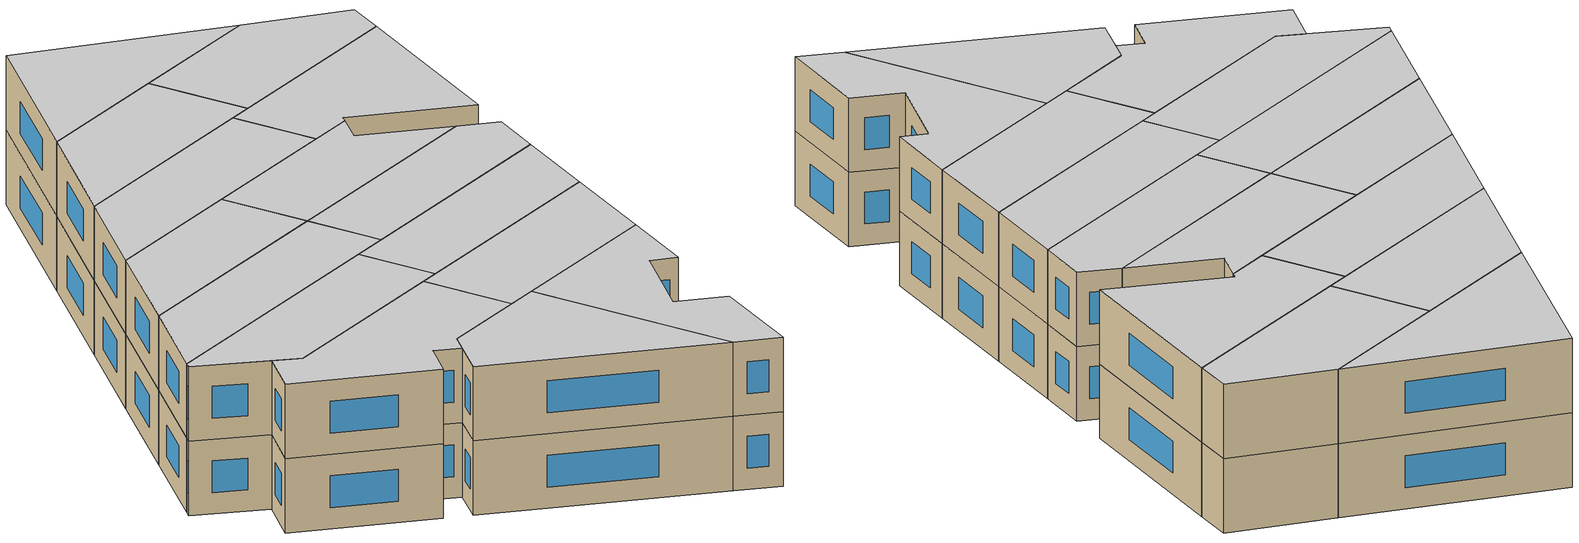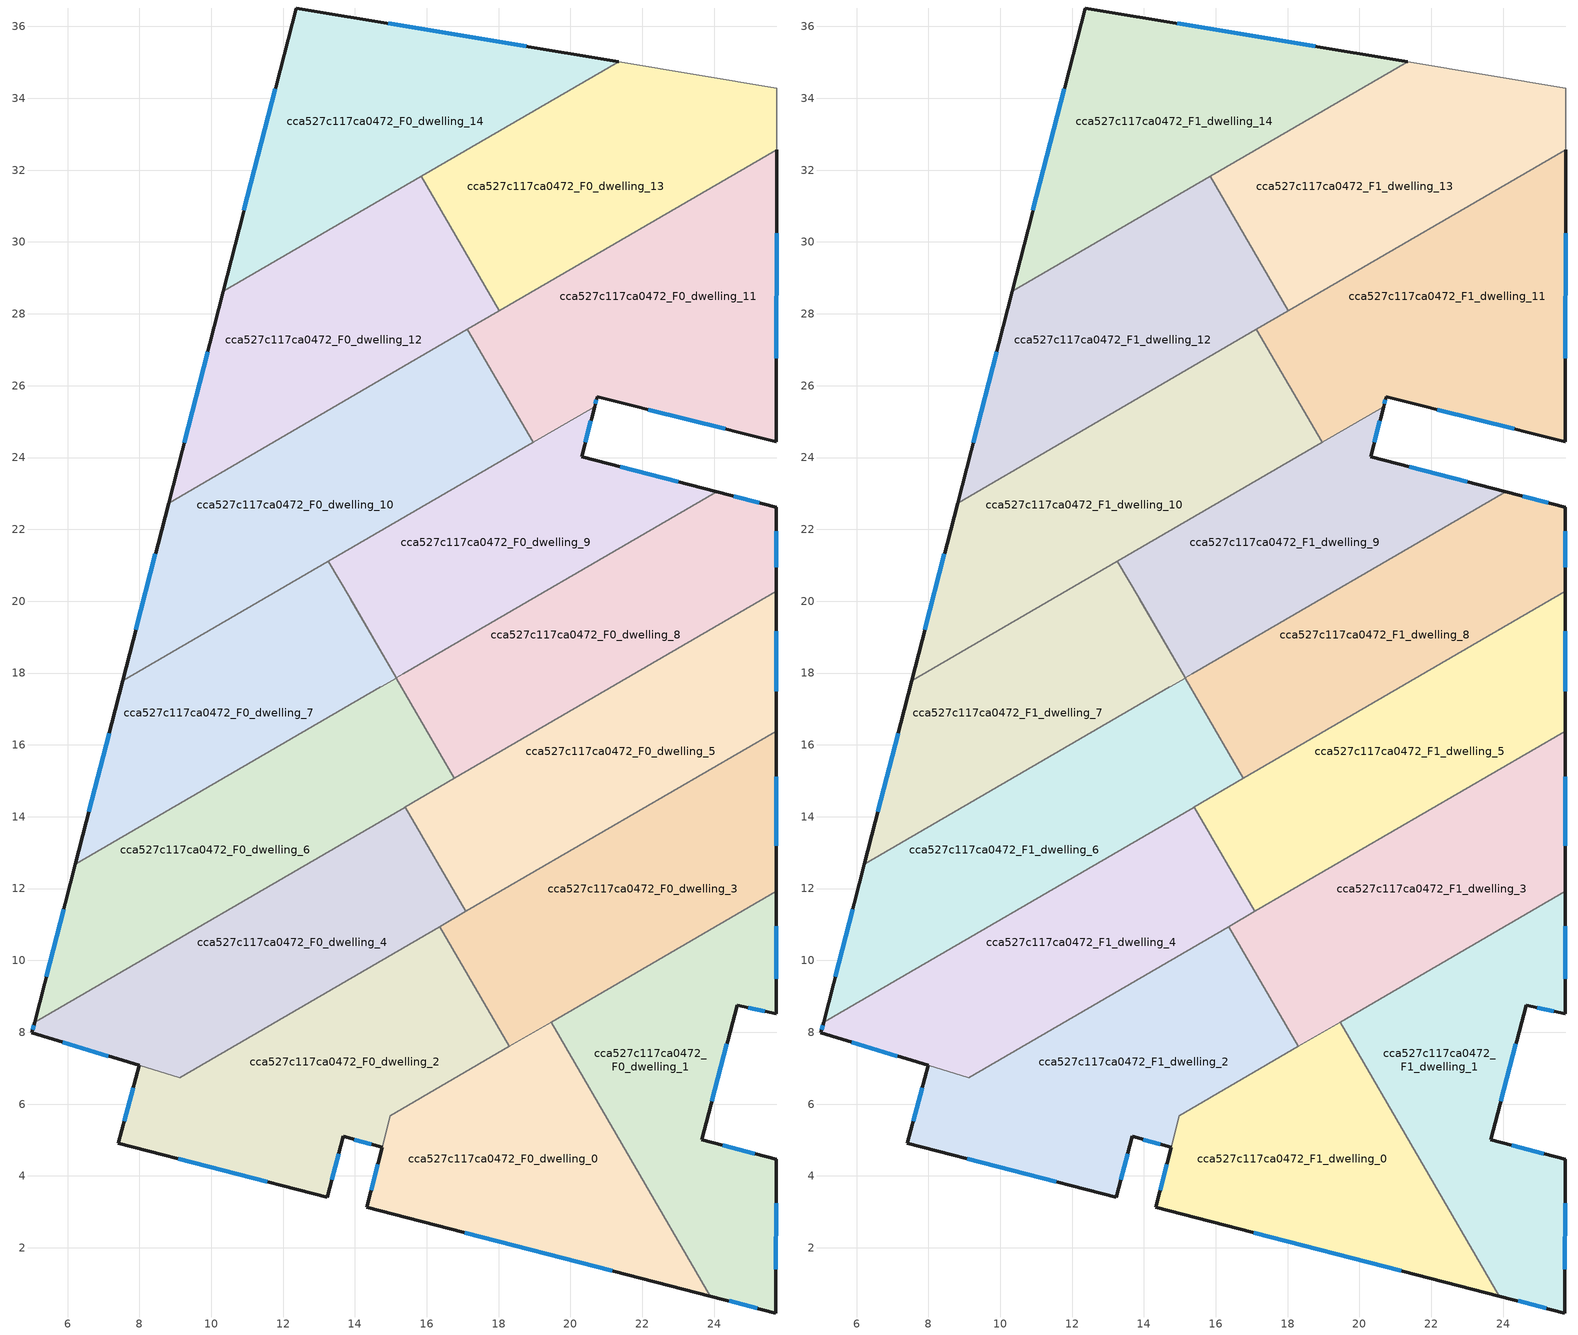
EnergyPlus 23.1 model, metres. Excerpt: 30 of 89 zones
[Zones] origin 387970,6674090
cca527c117ca0472_F0_dwelling_0
 floor ground (EU_floor_Construction): 19.47,8.28 23.89,0.66 14.33,3.12 14.98,5.68 z0
 wall outside (EU_wall_Construction): 14.75,4.8 14.33,3.12 23.89,0.66 z0:3
 wall to cca527c117ca0472_F0_dwelling_1 (EU_wall_Construction): 23.89,0.66 19.47,8.28 z0:3
 wall to cca527c117ca0472_F0_dwelling_2 (EU_wall_Construction): 18.3,7.61 14.98,5.68 14.76,4.8 z0:3
 wall to cca527c117ca0472_F0_dwelling_3 (EU_wall_Construction): 19.47,8.28 18.3,7.61 z0:3
 window (EU_Window_Construction): 17.06,2.42 21.16,1.36 / 14.63,4.32 14.45,3.6 z0.86:2.14
cca527c117ca0472_F0_dwelling_1
 floor ground (EU_floor_Construction): 25.73,11.92 25.72,8.52 24.64,8.75 23.65,5 25.72,4.46 25.72,0.18 23.89,0.66 19.47,8.28 z0
 wall outside (EU_wall_Construction): 23.89,0.66 25.72,0.18 25.72,4.46 23.65,5 24.64,8.75 25.72,8.52 25.73,11.92 z0:3
 wall to cca527c117ca0472_F0_dwelling_3 (EU_wall_Construction): 25.73,11.92 19.47,8.28 z0:3
 window (EU_Window_Construction): 25.13,4.62 24.24,4.85 / 25.72,1.41 25.72,3.24 / 24.42,0.52 25.2,0.32 / 25.73,9.49 25.73,10.95 / 24.95,8.68 25.42,8.59 / 23.93,6.07 24.36,7.68 z0.86:2.14
cca527c117ca0472_F0_dwelling_10
 floor ground (EU_floor_Construction): 17.13,27.57 18.96,24.42 7.54,17.79 8.81,22.73 z0
 wall outside (EU_wall_Construction): 8.81,22.73 7.54,17.79 z0:3
 wall to cca527c117ca0472_F0_dwelling_11 (EU_wall_Construction): 18.96,24.42 17.13,27.57 z0:3
 wall to cca527c117ca0472_F0_dwelling_7 (EU_wall_Construction): 7.54,17.79 13.26,21.11 z0:3
 wall to cca527c117ca0472_F0_dwelling_12 (EU_wall_Construction): 17.13,27.57 8.81,22.73 z0:3
 wall to cca527c117ca0472_F0_dwelling_9 (EU_wall_Construction): 13.26,21.11 18.96,24.42 z0:3
 window (EU_Window_Construction): 8.45,21.32 7.9,19.2 z0.86:2.14
cca527c117ca0472_F0_dwelling_11
 floor ground (EU_floor_Construction): 25.74,32.56 25.73,24.43 20.74,25.7 20.67,25.42 18.96,24.42 17.13,27.57 z0
 wall outside (EU_wall_Construction): 20.67,25.42 20.74,25.7 25.73,24.43 25.74,32.56 z0:3
 wall to cca527c117ca0472_F0_dwelling_9 (EU_wall_Construction): 18.96,24.42 20.67,25.42 z0:3
 wall to cca527c117ca0472_F0_dwelling_13 (EU_wall_Construction): 25.74,32.56 18.02,28.08 z0:3
 wall to cca527c117ca0472_F0_dwelling_12 (EU_wall_Construction): 18.02,28.08 17.13,27.57 z0:3
 window (EU_Window_Construction): 22.17,25.33 24.31,24.79 / 20.69,25.5 20.72,25.62 / 25.73,26.76 25.74,30.24 z0.86:2.14
cca527c117ca0472_F0_dwelling_12
 floor ground (EU_floor_Construction): 15.84,31.83 18.02,28.08 8.81,22.73 10.33,28.63 z0
 wall outside (EU_wall_Construction): 10.33,28.63 8.81,22.73 z0:3
 wall to cca527c117ca0472_F0_dwelling_13 (EU_wall_Construction): 18.02,28.08 15.84,31.83 z0:3
 wall to cca527c117ca0472_F0_dwelling_14 (EU_wall_Construction): 15.84,31.83 10.33,28.63 z0:3
 window (EU_Window_Construction): 9.9,26.94 9.25,24.42 z0.86:2.14
cca527c117ca0472_F0_dwelling_13
 floor ground (EU_floor_Construction): 25.74,34.29 25.74,32.56 18.02,28.08 15.84,31.83 21.34,35.02 z0
 wall adiabatic (EU_wall_Construction): 25.74,32.56 25.74,34.29 21.34,35.02 z0:3
 wall to cca527c117ca0472_F0_dwelling_14 (EU_wall_Construction): 21.34,35.02 15.84,31.83 z0:3
cca527c117ca0472_F0_dwelling_14
 floor ground (EU_floor_Construction): 21.34,35.02 10.33,28.63 12.36,36.51 z0
 wall outside (EU_wall_Construction): 21.34,35.02 12.36,36.51 10.33,28.63 z0:3
 window (EU_Window_Construction): 11.78,34.26 10.91,30.88 / 18.77,35.45 14.93,36.09 z0.86:2.14
cca527c117ca0472_F0_dwelling_2
 floor ground (EU_floor_Construction): 16.36,10.94 18.3,7.61 14.98,5.68 14.76,4.8 13.68,5.1 13.23,3.41 7.42,4.91 7.99,7.08 9.12,6.74 z0
 wall outside (EU_wall_Construction): 7.99,7.08 7.42,4.91 13.23,3.41 13.68,5.1 14.76,4.8 z0:3
 wall to cca527c117ca0472_F0_dwelling_3 (EU_wall_Construction): 18.3,7.61 16.36,10.94 z0:3
 wall to cca527c117ca0472_F0_dwelling_4 (EU_wall_Construction): 16.36,10.94 9.12,6.74 7.99,7.08 z0:3
 window (EU_Window_Construction): 13.99,5.01 14.45,4.89 / 13.36,3.89 13.55,4.62 / 9.08,4.48 11.57,3.83 / 7.83,6.46 7.58,5.53 z0.86:2.14
cca527c117ca0472_F0_dwelling_3
 floor ground (EU_floor_Construction): 25.73,16.38 25.73,11.92 18.3,7.61 16.36,10.94 z0
 wall outside (EU_wall_Construction): 25.73,11.92 25.73,16.38 z0:3
 wall to cca527c117ca0472_F0_dwelling_5 (EU_wall_Construction): 25.73,16.38 17.08,11.36 z0:3
 wall to cca527c117ca0472_F0_dwelling_4 (EU_wall_Construction): 17.08,11.36 16.36,10.94 z0:3
 window (EU_Window_Construction): 25.73,13.19 25.73,15.11 z0.86:2.14
cca527c117ca0472_F0_dwelling_4
 floor ground (EU_floor_Construction): 15.39,14.27 17.08,11.36 9.12,6.74 5.01,7.98 5.09,8.29 z0
 wall outside (EU_wall_Construction): 5.09,8.29 5.01,7.98 7.99,7.08 z0:3
 wall to cca527c117ca0472_F0_dwelling_5 (EU_wall_Construction): 17.08,11.36 15.39,14.27 z0:3
 wall to cca527c117ca0472_F0_dwelling_6 (EU_wall_Construction): 15.39,14.27 5.09,8.29 z0:3
 window (EU_Window_Construction): 5.06,8.2 5.03,8.07 / 5.86,7.73 7.14,7.34 z0.86:2.14
cca527c117ca0472_F0_dwelling_5
 floor ground (EU_floor_Construction): 25.73,20.27 25.73,16.38 17.08,11.36 15.39,14.27 z0
 wall outside (EU_wall_Construction): 25.73,16.38 25.73,20.27 z0:3
 wall to cca527c117ca0472_F0_dwelling_8 (EU_wall_Construction): 25.73,20.27 16.77,15.07 z0:3
 wall to cca527c117ca0472_F0_dwelling_6 (EU_wall_Construction): 16.77,15.07 15.39,14.27 z0:3
 window (EU_Window_Construction): 25.73,17.5 25.73,19.16 z0.86:2.14
cca527c117ca0472_F0_dwelling_6
 floor ground (EU_floor_Construction): 15.15,17.86 16.77,15.07 5.09,8.29 6.22,12.67 z0
 wall outside (EU_wall_Construction): 6.22,12.67 5.09,8.29 z0:3
 wall to cca527c117ca0472_F0_dwelling_7 (EU_wall_Construction): 14.72,17.61 6.22,12.67 / 15.15,17.86 14.73,17.62 z0:3
 wall to cca527c117ca0472_F0_dwelling_8 (EU_wall_Construction): 16.77,15.07 15.15,17.86 z0:3
 window (EU_Window_Construction): 5.89,11.42 5.41,9.54 z0.86:2.14
cca527c117ca0472_F0_dwelling_7
 floor ground (EU_floor_Construction): 13.26,21.11 15.15,17.87 6.22,12.67 7.54,17.79 z0
 wall outside (EU_wall_Construction): 7.54,17.79 6.22,12.67 z0:3
 wall to cca527c117ca0472_F0_dwelling_9 (EU_wall_Construction): 15.15,17.87 13.86,20.08 13.26,21.11 z0:3
 window (EU_Window_Construction): 7.16,16.33 6.59,14.14 z0.86:2.14
cca527c117ca0472_F0_dwelling_8
 floor ground (EU_floor_Construction): 25.73,22.61 25.73,20.27 16.77,15.07 13.87,20.07 15.15,17.87 15.35,17.98 24.08,23.04 z0
 wall outside (EU_wall_Construction): 25.73,20.27 25.73,22.61 24.08,23.04 z0:3
 wall to cca527c117ca0472_F0_dwelling_9 (EU_wall_Construction): 24.08,23.04 15.35,17.98 15.15,17.87 z0:3
 wall adiabatic (EU_wall_Construction): 13.87,20.07 15.15,17.87 13.87,20.08 z0:3
 window (EU_Window_Construction): 25.26,22.74 24.55,22.92 / 25.73,20.94 25.73,21.95 z0.86:2.14
cca527c117ca0472_F0_dwelling_9
 floor ground (EU_floor_Construction): 24.08,23.04 15.15,17.87 13.86,20.08 13.26,21.11 20.67,25.42 20.31,24.02 z0
 wall outside (EU_wall_Construction): 24.08,23.04 20.31,24.02 20.67,25.42 z0:3
 window (EU_Window_Construction): 20.42,24.42 20.57,25.02 / 23,23.32 21.39,23.74 z0.86:2.14
cca527c117ca0472_F1_dwelling_0
 floor to cca527c117ca0472_F0_dwelling_0 (EU_floor_Construction): 19.47,8.28 23.89,0.66 14.33,3.12 14.98,5.68 z3
 wall outside (EU_wall_Construction): 14.75,4.8 14.33,3.12 23.89,0.66 z3:6
 wall to cca527c117ca0472_F1_dwelling_1 (EU_wall_Construction): 23.89,0.66 19.47,8.28 z3:6
 wall to cca527c117ca0472_F1_dwelling_2 (EU_wall_Construction): 18.3,7.61 14.98,5.68 14.76,4.8 z3:6
 wall to cca527c117ca0472_F1_dwelling_3 (EU_wall_Construction): 19.47,8.28 18.3,7.61 z3:6
 window (EU_Window_Construction): 17.06,2.42 21.16,1.36 / 14.63,4.32 14.45,3.6 z3.86:5.14
 ceiling to cca527c117ca0472_F2_dwelling_0 (EU_floor_Construction): 23.89,0.66 19.47,8.28 14.98,5.68 14.33,3.12 z6
cca527c117ca0472_F1_dwelling_1
 floor to cca527c117ca0472_F0_dwelling_1 (EU_floor_Construction): 25.73,11.92 25.72,8.52 24.64,8.75 23.65,5 25.72,4.46 25.72,0.18 23.89,0.66 19.47,8.28 z3
 wall outside (EU_wall_Construction): 23.89,0.66 25.72,0.18 25.72,4.46 23.65,5 24.64,8.75 25.72,8.52 25.73,11.92 z3:6
 wall to cca527c117ca0472_F1_dwelling_3 (EU_wall_Construction): 25.73,11.92 19.47,8.28 z3:6
 window (EU_Window_Construction): 25.13,4.62 24.24,4.85 / 25.72,1.41 25.72,3.24 / 24.42,0.52 25.2,0.32 / 25.73,9.49 25.73,10.95 / 24.95,8.68 25.42,8.59 / 23.93,6.07 24.36,7.68 z3.86:5.14
 ceiling to cca527c117ca0472_F2_dwelling_1 (EU_floor_Construction): 25.72,0.18 25.72,4.46 23.65,5 24.64,8.75 25.72,8.52 25.73,11.92 19.47,8.28 23.89,0.66 z6
cca527c117ca0472_F1_dwelling_10
 floor to cca527c117ca0472_F0_dwelling_10 (EU_floor_Construction): 17.13,27.57 18.96,24.42 7.54,17.79 8.81,22.73 z3
 wall outside (EU_wall_Construction): 8.81,22.73 7.54,17.79 z3:6
 wall to cca527c117ca0472_F1_dwelling_11 (EU_wall_Construction): 18.96,24.42 17.13,27.57 z3:6
 wall to cca527c117ca0472_F1_dwelling_7 (EU_wall_Construction): 7.54,17.79 13.26,21.11 z3:6
 wall to cca527c117ca0472_F1_dwelling_12 (EU_wall_Construction): 17.13,27.57 8.81,22.73 z3:6
 wall to cca527c117ca0472_F1_dwelling_9 (EU_wall_Construction): 13.26,21.11 18.96,24.42 z3:6
 window (EU_Window_Construction): 8.45,21.32 7.9,19.2 z3.86:5.14
 ceiling to cca527c117ca0472_F2_dwelling_10 (EU_floor_Construction): 18.96,24.42 17.13,27.57 8.81,22.73 7.54,17.79 z6
cca527c117ca0472_F1_dwelling_11
 floor to cca527c117ca0472_F0_dwelling_11 (EU_floor_Construction): 25.74,32.56 25.73,24.43 20.74,25.7 20.67,25.42 18.96,24.42 17.13,27.57 z3
 wall outside (EU_wall_Construction): 20.67,25.42 20.74,25.7 25.73,24.43 25.74,32.56 z3:6
 wall to cca527c117ca0472_F1_dwelling_9 (EU_wall_Construction): 18.96,24.42 20.67,25.42 z3:6
 wall to cca527c117ca0472_F1_dwelling_13 (EU_wall_Construction): 25.74,32.56 18.02,28.08 z3:6
 wall to cca527c117ca0472_F1_dwelling_12 (EU_wall_Construction): 18.02,28.08 17.13,27.57 z3:6
 window (EU_Window_Construction): 22.17,25.33 24.31,24.79 / 20.69,25.5 20.72,25.62 / 25.73,26.76 25.74,30.24 z3.86:5.14
 ceiling to cca527c117ca0472_F2_dwelling_11 (EU_floor_Construction): 25.73,24.43 25.74,32.56 17.13,27.57 18.96,24.42 20.67,25.42 20.74,25.7 z6
cca527c117ca0472_F1_dwelling_12
 floor to cca527c117ca0472_F0_dwelling_12 (EU_floor_Construction): 15.84,31.83 18.02,28.08 8.81,22.73 10.33,28.63 z3
 wall outside (EU_wall_Construction): 10.33,28.63 8.81,22.73 z3:6
 wall to cca527c117ca0472_F1_dwelling_13 (EU_wall_Construction): 18.02,28.08 15.84,31.83 z3:6
 wall to cca527c117ca0472_F1_dwelling_14 (EU_wall_Construction): 15.84,31.83 10.33,28.63 z3:6
 window (EU_Window_Construction): 9.9,26.94 9.25,24.42 z3.86:5.14
 ceiling to cca527c117ca0472_F2_dwelling_12 (EU_floor_Construction): 18.02,28.08 15.84,31.83 10.33,28.63 8.81,22.73 z6
cca527c117ca0472_F1_dwelling_13
 floor to cca527c117ca0472_F0_dwelling_13 (EU_floor_Construction): 25.74,34.29 25.74,32.56 18.02,28.08 15.84,31.83 21.34,35.02 z3
 wall adiabatic (EU_wall_Construction): 25.74,32.56 25.74,34.29 21.34,35.02 z3:6
 wall to cca527c117ca0472_F1_dwelling_14 (EU_wall_Construction): 21.34,35.02 15.84,31.83 z3:6
 ceiling to cca527c117ca0472_F2_dwelling_13 (EU_floor_Construction): 25.74,32.56 25.74,34.29 21.34,35.02 15.84,31.83 18.02,28.08 z6
cca527c117ca0472_F1_dwelling_14
 floor to cca527c117ca0472_F0_dwelling_14 (EU_floor_Construction): 21.34,35.02 10.33,28.63 12.36,36.51 z3
 wall outside (EU_wall_Construction): 21.34,35.02 12.36,36.51 10.33,28.63 z3:6
 window (EU_Window_Construction): 11.78,34.26 10.91,30.88 / 18.77,35.45 14.93,36.09 z3.86:5.14
 ceiling to cca527c117ca0472_F2_dwelling_14 (EU_floor_Construction): 21.34,35.02 12.36,36.51 10.33,28.63 z6
cca527c117ca0472_F1_dwelling_2
 floor to cca527c117ca0472_F0_dwelling_2 (EU_floor_Construction): 16.36,10.94 18.3,7.61 14.98,5.68 14.76,4.8 13.68,5.1 13.23,3.41 7.42,4.91 7.99,7.08 9.12,6.74 z3
 wall outside (EU_wall_Construction): 7.99,7.08 7.42,4.91 13.23,3.41 13.68,5.1 14.76,4.8 z3:6
 wall to cca527c117ca0472_F1_dwelling_3 (EU_wall_Construction): 18.3,7.61 16.36,10.94 z3:6
 wall to cca527c117ca0472_F1_dwelling_4 (EU_wall_Construction): 16.36,10.94 9.12,6.74 7.99,7.08 z3:6
 window (EU_Window_Construction): 13.99,5.01 14.45,4.89 / 13.36,3.89 13.55,4.62 / 9.08,4.48 11.57,3.83 / 7.83,6.46 7.58,5.53 z3.86:5.14
 ceiling to cca527c117ca0472_F2_dwelling_2 (EU_floor_Construction): 14.76,4.8 14.98,5.68 18.3,7.61 16.36,10.94 9.12,6.74 7.99,7.08 7.42,4.91 13.23,3.41 13.68,5.1 z6
cca527c117ca0472_F1_dwelling_3
 floor to cca527c117ca0472_F0_dwelling_3 (EU_floor_Construction): 25.73,16.38 25.73,11.92 18.3,7.61 16.36,10.94 z3
 wall outside (EU_wall_Construction): 25.73,11.92 25.73,16.38 z3:6
 wall to cca527c117ca0472_F1_dwelling_5 (EU_wall_Construction): 25.73,16.38 17.08,11.36 z3:6
 wall to cca527c117ca0472_F1_dwelling_4 (EU_wall_Construction): 17.08,11.36 16.36,10.94 z3:6
 window (EU_Window_Construction): 25.73,13.19 25.73,15.11 z3.86:5.14
 ceiling to cca527c117ca0472_F2_dwelling_3 (EU_floor_Construction): 25.73,11.92 25.73,16.38 16.36,10.94 18.3,7.61 z6
cca527c117ca0472_F1_dwelling_4
 floor to cca527c117ca0472_F0_dwelling_4 (EU_floor_Construction): 15.39,14.27 17.08,11.36 9.12,6.74 5.01,7.98 5.09,8.29 z3
 wall outside (EU_wall_Construction): 5.09,8.29 5.01,7.98 7.99,7.08 z3:6
 wall to cca527c117ca0472_F1_dwelling_5 (EU_wall_Construction): 17.08,11.36 15.39,14.27 z3:6
 wall to cca527c117ca0472_F1_dwelling_6 (EU_wall_Construction): 15.39,14.27 5.09,8.29 z3:6
 window (EU_Window_Construction): 5.06,8.2 5.03,8.07 / 5.86,7.73 7.14,7.34 z3.86:5.14
 ceiling to cca527c117ca0472_F2_dwelling_4 (EU_floor_Construction): 17.08,11.36 15.39,14.27 5.09,8.29 5.01,7.98 9.12,6.74 z6
cca527c117ca0472_F1_dwelling_5
 floor to cca527c117ca0472_F0_dwelling_5 (EU_floor_Construction): 25.73,20.27 25.73,16.38 17.08,11.36 15.39,14.27 z3
 wall outside (EU_wall_Construction): 25.73,16.38 25.73,20.27 z3:6
 wall to cca527c117ca0472_F1_dwelling_8 (EU_wall_Construction): 25.73,20.27 16.77,15.07 z3:6
 wall to cca527c117ca0472_F1_dwelling_6 (EU_wall_Construction): 16.77,15.07 15.39,14.27 z3:6
 window (EU_Window_Construction): 25.73,17.5 25.73,19.16 z3.86:5.14
 ceiling to cca527c117ca0472_F2_dwelling_5 (EU_floor_Construction): 25.73,16.38 25.73,20.27 15.39,14.27 17.08,11.36 z6
cca527c117ca0472_F1_dwelling_6
 floor to cca527c117ca0472_F0_dwelling_6 (EU_floor_Construction): 15.15,17.86 16.77,15.07 5.09,8.29 6.22,12.67 z3
 wall outside (EU_wall_Construction): 6.22,12.67 5.09,8.29 z3:6
 wall to cca527c117ca0472_F1_dwelling_7 (EU_wall_Construction): 14.72,17.61 6.22,12.67 / 15.15,17.86 14.73,17.62 z3:6
 wall to cca527c117ca0472_F1_dwelling_8 (EU_wall_Construction): 16.77,15.07 15.15,17.86 z3:6
 window (EU_Window_Construction): 5.89,11.42 5.41,9.54 z3.86:5.14
 ceiling to cca527c117ca0472_F2_dwelling_6 (EU_floor_Construction): 16.77,15.07 15.15,17.86 6.22,12.67 5.09,8.29 z6
cca527c117ca0472_F1_dwelling_7
 floor to cca527c117ca0472_F0_dwelling_7 (EU_floor_Construction): 13.26,21.11 15.15,17.87 6.22,12.67 7.54,17.79 z3
 wall outside (EU_wall_Construction): 7.54,17.79 6.22,12.67 z3:6
 wall to cca527c117ca0472_F1_dwelling_9 (EU_wall_Construction): 15.15,17.87 13.86,20.08 13.26,21.11 z3:6
 window (EU_Window_Construction): 7.16,16.33 6.59,14.14 z3.86:5.14
 ceiling to cca527c117ca0472_F2_dwelling_7 (EU_floor_Construction): 15.15,17.87 13.26,21.11 7.54,17.79 6.22,12.67 z6
cca527c117ca0472_F1_dwelling_8
 floor to cca527c117ca0472_F0_dwelling_8 (EU_floor_Construction): 25.73,22.61 25.73,20.27 16.77,15.07 13.87,20.08 15.15,17.87 15.35,17.98 24.08,23.04 z3
 wall outside (EU_wall_Construction): 25.73,20.27 25.73,22.61 24.08,23.04 z3:6
 wall to cca527c117ca0472_F1_dwelling_9 (EU_wall_Construction): 24.08,23.04 15.35,17.98 15.15,17.87 z3:6
 wall adiabatic (EU_wall_Construction): 15.15,17.87 13.87,20.08 / 15.15,17.87 13.87,20.07 z3:6
 window (EU_Window_Construction): 25.26,22.74 24.55,22.92 / 25.73,20.94 25.73,21.95 z3.86:5.14
 ceiling to cca527c117ca0472_F2_dwelling_8 (EU_floor_Construction): 25.73,20.27 25.73,22.61 24.08,23.04 15.35,17.98 15.15,17.87 13.87,20.07 16.77,15.07 z6
cca527c117ca0472_F1_dwelling_9
 floor to cca527c117ca0472_F0_dwelling_9 (EU_floor_Construction): 24.08,23.04 15.15,17.87 13.86,20.08 13.26,21.11 20.67,25.42 20.31,24.02 z3
 wall outside (EU_wall_Construction): 24.08,23.04 20.31,24.02 20.67,25.42 z3:6
 window (EU_Window_Construction): 20.42,24.42 20.57,25.02 / 23,23.32 21.39,23.74 z3.86:5.14
 ceiling to cca527c117ca0472_F2_dwelling_9 (EU_floor_Construction): 24.08,23.04 20.31,24.02 20.67,25.42 13.26,21.11 13.86,20.08 15.15,17.87 z6
[Building]
EU S2 Campaign: North Axis=0; Terrain=City; Solar Distribution=FullExterior
[Site:Location]
Helsinki-Vantaa.AP: Latitude=60.317; Longitude=24.963; Time Zone=2; Elevation=54.6
[SizingPeriod:WeatherFileDays]
AnnualSizingPeriod: Begin Month=1; Begin Day of Month=1; End Month=12; End Day of Month=31; Day of Week for Start Day=Monday; Use Weather File Daylight Saving Period=No; Use Weather File Rain and Snow Indicators=No
[MATERIAL]
EU_InternalMass_Material: Roughness=MediumRough; Thickness=0.1; Conductivity=1; Density=1800; Specific Heat=900; Thermal Absorptance=0.9; Solar Absorptance=0.7; Visible Absorptance=0.7
[MATERIAL:NOMASS] Roughness=MediumRough; Thermal Absorptance=0.9; Solar Absorptance=0.7; Visible Absorptance=0.7
Name | Thermal Resistance
EU_wall_NoMass | 5.91765
EU_floor_NoMass | 6.2875
[WINDOWMATERIAL:SIMPLEGLAZINGSYSTEM]
EU_Window_SimpleGlazing: UFactor=0.994035; Solar Heat Gain Coefficient=0.7; Visible Transmittance=0.7
[CONSTRUCTION]
EU_wall_Construction: EU_wall_NoMass
EU_floor_Construction: EU_floor_NoMass
EU_Window_Construction: EU_Window_SimpleGlazing
EU_InternalMass_Construction: EU_InternalMass_Material
[ZONE] Type=1; Multiplier=1; Ceiling Height=autocalculate; Floor Area=autocalculate; Part of Total Floor Area=Yes
Name | Volume
cca527c117ca0472_F0_dwelling_0; cca527c117ca0472_F1_dwelling_0 | 107.714
cca527c117ca0472_F0_dwelling_1; cca527c117ca0472_F1_dwelling_1 | 108.924
cca527c117ca0472_F0_dwelling_10; cca527c117ca0472_F1_dwelling_10 | 124.542
cca527c117ca0472_F0_dwelling_11; cca527c117ca0472_F1_dwelling_11 | 124.555
cca527c117ca0472_F0_dwelling_12; cca527c117ca0472_F1_dwelling_12 | 110.693
cca527c117ca0472_F0_dwelling_13; cca527c117ca0472_F1_dwelling_13 | 110.689
cca527c117ca0472_F0_dwelling_14; cca527c117ca0472_F1_dwelling_14 | 110.713
cca527c117ca0472_F0_dwelling_2; cca527c117ca0472_F1_dwelling_2 | 115.865
cca527c117ca0472_F0_dwelling_3; cca527c117ca0472_F1_dwelling_3 | 112.482
cca527c117ca0472_F0_dwelling_4; cca527c117ca0472_F1_dwelling_4 | 108.541
cca527c117ca0472_F0_dwelling_5; cca527c117ca0472_F1_dwelling_5 | 110.701
cca527c117ca0472_F0_dwelling_6; cca527c117ca0472_F1_dwelling_6 | 115.427
cca527c117ca0472_F0_dwelling_7; cca527c117ca0472_F1_dwelling_7 | 95.521
cca527c117ca0472_F0_dwelling_8 | 106
cca527c117ca0472_F1_dwelling_8 | 106.02
cca527c117ca0472_F0_dwelling_9; cca527c117ca0472_F1_dwelling_9 | 98.0398
[INTERNALMASS] Construction=EU_InternalMass_Construction
Name | Zone or ZoneList | Surface Area
cca527c117ca0472_F0_dwelling_0_EU_InternalMass | cca527c117ca0472_F0_dwelling_0 | 35.9023
cca527c117ca0472_F0_dwelling_1_EU_InternalMass | cca527c117ca0472_F0_dwelling_1 | 36.3087
cca527c117ca0472_F0_dwelling_2_EU_InternalMass | cca527c117ca0472_F0_dwelling_2 | 38.6215
cca527c117ca0472_F0_dwelling_3_EU_InternalMass | cca527c117ca0472_F0_dwelling_3 | 37.4937
cca527c117ca0472_F0_dwelling_4_EU_InternalMass | cca527c117ca0472_F0_dwelling_4 | 36.1774
cca527c117ca0472_F0_dwelling_5_EU_InternalMass | cca527c117ca0472_F0_dwelling_5 | 36.9003
cca527c117ca0472_F0_dwelling_6_EU_InternalMass | cca527c117ca0472_F0_dwelling_6 | 38.4815
cca527c117ca0472_F0_dwelling_7_EU_InternalMass | cca527c117ca0472_F0_dwelling_7 | 31.8681
cca527c117ca0472_F0_dwelling_8_EU_InternalMass | cca527c117ca0472_F0_dwelling_8 | 35.3376
cca527c117ca0472_F0_dwelling_9_EU_InternalMass | cca527c117ca0472_F0_dwelling_9 | 32.6957
cca527c117ca0472_F0_dwelling_10_EU_InternalMass | cca527c117ca0472_F0_dwelling_10 | 41.5144
cca527c117ca0472_F0_dwelling_11_EU_InternalMass | cca527c117ca0472_F0_dwelling_11 | 41.5191
cca527c117ca0472_F0_dwelling_12_EU_InternalMass | cca527c117ca0472_F0_dwelling_12 | 36.8973
cca527c117ca0472_F0_dwelling_13_EU_InternalMass | cca527c117ca0472_F0_dwelling_13 | 36.8964
cca527c117ca0472_F0_dwelling_14_EU_InternalMass | cca527c117ca0472_F0_dwelling_14 | 36.9041
cca527c117ca0472_F1_dwelling_0_EU_InternalMass | cca527c117ca0472_F1_dwelling_0 | 35.9023
cca527c117ca0472_F1_dwelling_1_EU_InternalMass | cca527c117ca0472_F1_dwelling_1 | 36.3087
cca527c117ca0472_F1_dwelling_2_EU_InternalMass | cca527c117ca0472_F1_dwelling_2 | 38.6215
cca527c117ca0472_F1_dwelling_3_EU_InternalMass | cca527c117ca0472_F1_dwelling_3 | 37.4937
cca527c117ca0472_F1_dwelling_4_EU_InternalMass | cca527c117ca0472_F1_dwelling_4 | 36.1774
cca527c117ca0472_F1_dwelling_5_EU_InternalMass | cca527c117ca0472_F1_dwelling_5 | 36.9003
cca527c117ca0472_F1_dwelling_6_EU_InternalMass | cca527c117ca0472_F1_dwelling_6 | 38.4815
cca527c117ca0472_F1_dwelling_7_EU_InternalMass | cca527c117ca0472_F1_dwelling_7 | 31.8681
cca527c117ca0472_F1_dwelling_8_EU_InternalMass | cca527c117ca0472_F1_dwelling_8 | 35.3376
cca527c117ca0472_F1_dwelling_9_EU_InternalMass | cca527c117ca0472_F1_dwelling_9 | 32.6957
cca527c117ca0472_F1_dwelling_10_EU_InternalMass | cca527c117ca0472_F1_dwelling_10 | 41.5144
cca527c117ca0472_F1_dwelling_11_EU_InternalMass | cca527c117ca0472_F1_dwelling_11 | 41.5191
cca527c117ca0472_F1_dwelling_12_EU_InternalMass | cca527c117ca0472_F1_dwelling_12 | 36.8973
cca527c117ca0472_F1_dwelling_13_EU_InternalMass | cca527c117ca0472_F1_dwelling_13 | 36.8964
cca527c117ca0472_F1_dwelling_14_EU_InternalMass | cca527c117ca0472_F1_dwelling_14 | 36.9041
[OTHEREQUIPMENT] Fuel Type=Electricity; Design Level Calculation Method=Watts/Area; Power per Zone Floor Area=1; Fraction Latent=0; Fraction Radiant=0; Fraction Lost=0; Carbon Dioxide Generation Rate=0; EndUse Subcategory=EU_Step8_InternalGains
Name | Zone or ZoneList or Space or SpaceList | Schedule
EU_Step8_InternalGain_cca527c117ca0472_F0_dwelling_0_f000 | cca527c117ca0472_F0_dwelling_0 | EU_Step8_GainSchedule_cca527c117ca0472_F0_dwelling_0_f000
EU_Step8_InternalGain_cca527c117ca0472_F0_dwelling_1_f000 | cca527c117ca0472_F0_dwelling_1 | EU_Step8_GainSchedule_cca527c117ca0472_F0_dwelling_1_f000
EU_Step8_InternalGain_cca527c117ca0472_F0_dwelling_2_f000 | cca527c117ca0472_F0_dwelling_2 | EU_Step8_GainSchedule_cca527c117ca0472_F0_dwelling_2_f000
EU_Step8_InternalGain_cca527c117ca0472_F0_dwelling_3_f000 | cca527c117ca0472_F0_dwelling_3 | EU_Step8_GainSchedule_cca527c117ca0472_F0_dwelling_3_f000
EU_Step8_InternalGain_cca527c117ca0472_F0_dwelling_4_f000 | cca527c117ca0472_F0_dwelling_4 | EU_Step8_GainSchedule_cca527c117ca0472_F0_dwelling_4_f000
EU_Step8_InternalGain_cca527c117ca0472_F0_dwelling_5_f000 | cca527c117ca0472_F0_dwelling_5 | EU_Step8_GainSchedule_cca527c117ca0472_F0_dwelling_5_f000
EU_Step8_InternalGain_cca527c117ca0472_F0_dwelling_6_f000 | cca527c117ca0472_F0_dwelling_6 | EU_Step8_GainSchedule_cca527c117ca0472_F0_dwelling_6_f000
EU_Step8_InternalGain_cca527c117ca0472_F0_dwelling_7_f000 | cca527c117ca0472_F0_dwelling_7 | EU_Step8_GainSchedule_cca527c117ca0472_F0_dwelling_7_f000
EU_Step8_InternalGain_cca527c117ca0472_F0_dwelling_8_f000 | cca527c117ca0472_F0_dwelling_8 | EU_Step8_GainSchedule_cca527c117ca0472_F0_dwelling_8_f000
EU_Step8_InternalGain_cca527c117ca0472_F0_dwelling_9_f000 | cca527c117ca0472_F0_dwelling_9 | EU_Step8_GainSchedule_cca527c117ca0472_F0_dwelling_9_f000
EU_Step8_InternalGain_cca527c117ca0472_F0_dwelling_10_f000 | cca527c117ca0472_F0_dwelling_10 | EU_Step8_GainSchedule_cca527c117ca0472_F0_dwelling_10_f000
EU_Step8_InternalGain_cca527c117ca0472_F0_dwelling_11_f000 | cca527c117ca0472_F0_dwelling_11 | EU_Step8_GainSchedule_cca527c117ca0472_F0_dwelling_11_f000
EU_Step8_InternalGain_cca527c117ca0472_F0_dwelling_12_f000 | cca527c117ca0472_F0_dwelling_12 | EU_Step8_GainSchedule_cca527c117ca0472_F0_dwelling_12_f000
EU_Step8_InternalGain_cca527c117ca0472_F0_dwelling_13_f000 | cca527c117ca0472_F0_dwelling_13 | EU_Step8_GainSchedule_cca527c117ca0472_F0_dwelling_13_f000
EU_Step8_InternalGain_cca527c117ca0472_F0_dwelling_14_f000 | cca527c117ca0472_F0_dwelling_14 | EU_Step8_GainSchedule_cca527c117ca0472_F0_dwelling_14_f000
EU_Step8_InternalGain_cca527c117ca0472_F1_dwelling_0_f000 | cca527c117ca0472_F1_dwelling_0 | EU_Step8_GainSchedule_cca527c117ca0472_F1_dwelling_0_f000
EU_Step8_InternalGain_cca527c117ca0472_F1_dwelling_1_f000 | cca527c117ca0472_F1_dwelling_1 | EU_Step8_GainSchedule_cca527c117ca0472_F1_dwelling_1_f000
EU_Step8_InternalGain_cca527c117ca0472_F1_dwelling_2_f000 | cca527c117ca0472_F1_dwelling_2 | EU_Step8_GainSchedule_cca527c117ca0472_F1_dwelling_2_f000
EU_Step8_InternalGain_cca527c117ca0472_F1_dwelling_3_f000 | cca527c117ca0472_F1_dwelling_3 | EU_Step8_GainSchedule_cca527c117ca0472_F1_dwelling_3_f000
EU_Step8_InternalGain_cca527c117ca0472_F1_dwelling_4_f000 | cca527c117ca0472_F1_dwelling_4 | EU_Step8_GainSchedule_cca527c117ca0472_F1_dwelling_4_f000
EU_Step8_InternalGain_cca527c117ca0472_F1_dwelling_5_f000 | cca527c117ca0472_F1_dwelling_5 | EU_Step8_GainSchedule_cca527c117ca0472_F1_dwelling_5_f000
EU_Step8_InternalGain_cca527c117ca0472_F1_dwelling_6_f000 | cca527c117ca0472_F1_dwelling_6 | EU_Step8_GainSchedule_cca527c117ca0472_F1_dwelling_6_f000
EU_Step8_InternalGain_cca527c117ca0472_F1_dwelling_7_f000 | cca527c117ca0472_F1_dwelling_7 | EU_Step8_GainSchedule_cca527c117ca0472_F1_dwelling_7_f000
EU_Step8_InternalGain_cca527c117ca0472_F1_dwelling_8_f000 | cca527c117ca0472_F1_dwelling_8 | EU_Step8_GainSchedule_cca527c117ca0472_F1_dwelling_8_f000
EU_Step8_InternalGain_cca527c117ca0472_F1_dwelling_9_f000 | cca527c117ca0472_F1_dwelling_9 | EU_Step8_GainSchedule_cca527c117ca0472_F1_dwelling_9_f000
EU_Step8_InternalGain_cca527c117ca0472_F1_dwelling_10_f000 | cca527c117ca0472_F1_dwelling_10 | EU_Step8_GainSchedule_cca527c117ca0472_F1_dwelling_10_f000
EU_Step8_InternalGain_cca527c117ca0472_F1_dwelling_11_f000 | cca527c117ca0472_F1_dwelling_11 | EU_Step8_GainSchedule_cca527c117ca0472_F1_dwelling_11_f000
EU_Step8_InternalGain_cca527c117ca0472_F1_dwelling_12_f000 | cca527c117ca0472_F1_dwelling_12 | EU_Step8_GainSchedule_cca527c117ca0472_F1_dwelling_12_f000
EU_Step8_InternalGain_cca527c117ca0472_F1_dwelling_13_f000 | cca527c117ca0472_F1_dwelling_13 | EU_Step8_GainSchedule_cca527c117ca0472_F1_dwelling_13_f000
EU_Step8_InternalGain_cca527c117ca0472_F1_dwelling_14_f000 | cca527c117ca0472_F1_dwelling_14 | EU_Step8_GainSchedule_cca527c117ca0472_F1_dwelling_14_f000
[ZONEVENTILATION:DESIGNFLOWRATE] Schedule=EU_AlwaysOn; Design Flow Rate Calculation Method=AirChanges/Hour; Air Changes per Hour=0.596421; Ventilation Type=Natural; Fan Pressure Rise=0; Fan Total Efficiency=1; Constant Term Coefficient=1; Temperature Term Coefficient=0; Velocity Term Coefficient=0; Velocity Squared Term Coefficient=0; Minimum Indoor Temperature=-100; Maximum Indoor Temperature=100; Delta Temperature=-100; Minimum Outdoor Temperature=-100; Maximum Outdoor Temperature=100; Maximum Wind Speed=40
Name | Zone or ZoneList or Space or SpaceList
EU_ConstantAir_cca527c117ca0472_F0_dwelling_0 | cca527c117ca0472_F0_dwelling_0
EU_ConstantAir_cca527c117ca0472_F0_dwelling_1 | cca527c117ca0472_F0_dwelling_1
EU_ConstantAir_cca527c117ca0472_F0_dwelling_2 | cca527c117ca0472_F0_dwelling_2
EU_ConstantAir_cca527c117ca0472_F0_dwelling_3 | cca527c117ca0472_F0_dwelling_3
EU_ConstantAir_cca527c117ca0472_F0_dwelling_4 | cca527c117ca0472_F0_dwelling_4
EU_ConstantAir_cca527c117ca0472_F0_dwelling_5 | cca527c117ca0472_F0_dwelling_5
EU_ConstantAir_cca527c117ca0472_F0_dwelling_6 | cca527c117ca0472_F0_dwelling_6
EU_ConstantAir_cca527c117ca0472_F0_dwelling_7 | cca527c117ca0472_F0_dwelling_7
EU_ConstantAir_cca527c117ca0472_F0_dwelling_8 | cca527c117ca0472_F0_dwelling_8
EU_ConstantAir_cca527c117ca0472_F0_dwelling_9 | cca527c117ca0472_F0_dwelling_9
EU_ConstantAir_cca527c117ca0472_F0_dwelling_10 | cca527c117ca0472_F0_dwelling_10
EU_ConstantAir_cca527c117ca0472_F0_dwelling_11 | cca527c117ca0472_F0_dwelling_11
EU_ConstantAir_cca527c117ca0472_F0_dwelling_12 | cca527c117ca0472_F0_dwelling_12
EU_ConstantAir_cca527c117ca0472_F0_dwelling_13 | cca527c117ca0472_F0_dwelling_13
EU_ConstantAir_cca527c117ca0472_F0_dwelling_14 | cca527c117ca0472_F0_dwelling_14
EU_ConstantAir_cca527c117ca0472_F1_dwelling_0 | cca527c117ca0472_F1_dwelling_0
EU_ConstantAir_cca527c117ca0472_F1_dwelling_1 | cca527c117ca0472_F1_dwelling_1
EU_ConstantAir_cca527c117ca0472_F1_dwelling_2 | cca527c117ca0472_F1_dwelling_2
EU_ConstantAir_cca527c117ca0472_F1_dwelling_3 | cca527c117ca0472_F1_dwelling_3
EU_ConstantAir_cca527c117ca0472_F1_dwelling_4 | cca527c117ca0472_F1_dwelling_4
EU_ConstantAir_cca527c117ca0472_F1_dwelling_5 | cca527c117ca0472_F1_dwelling_5
EU_ConstantAir_cca527c117ca0472_F1_dwelling_6 | cca527c117ca0472_F1_dwelling_6
EU_ConstantAir_cca527c117ca0472_F1_dwelling_7 | cca527c117ca0472_F1_dwelling_7
EU_ConstantAir_cca527c117ca0472_F1_dwelling_8 | cca527c117ca0472_F1_dwelling_8
EU_ConstantAir_cca527c117ca0472_F1_dwelling_9 | cca527c117ca0472_F1_dwelling_9
EU_ConstantAir_cca527c117ca0472_F1_dwelling_10 | cca527c117ca0472_F1_dwelling_10
EU_ConstantAir_cca527c117ca0472_F1_dwelling_11 | cca527c117ca0472_F1_dwelling_11
EU_ConstantAir_cca527c117ca0472_F1_dwelling_12 | cca527c117ca0472_F1_dwelling_12
EU_ConstantAir_cca527c117ca0472_F1_dwelling_13 | cca527c117ca0472_F1_dwelling_13
EU_ConstantAir_cca527c117ca0472_F1_dwelling_14 | cca527c117ca0472_F1_dwelling_14
[HVACTEMPLATE:THERMOSTAT] Constant Heating Setpoint=20; Constant Cooling Setpoint=50
EU_HeatOnly_cca527c117ca0472_F0_dwelling_0; EU_HeatOnly_cca527c117ca0472_F0_dwelling_1; EU_HeatOnly_cca527c117ca0472_F0_dwelling_2; EU_HeatOnly_cca527c117ca0472_F0_dwelling_3; EU_HeatOnly_cca527c117ca0472_F0_dwelling_4; EU_HeatOnly_cca527c117ca0472_F0_dwelling_5; EU_HeatOnly_cca527c117ca0472_F0_dwelling_6; EU_HeatOnly_cca527c117ca0472_F0_dwelling_7; EU_HeatOnly_cca527c117ca0472_F0_dwelling_8; EU_HeatOnly_cca527c117ca0472_F0_dwelling_9; EU_HeatOnly_cca527c117ca0472_F0_dwelling_10; EU_HeatOnly_cca527c117ca0472_F0_dwelling_11; EU_HeatOnly_cca527c117ca0472_F0_dwelling_12; EU_HeatOnly_cca527c117ca0472_F0_dwelling_13; EU_HeatOnly_cca527c117ca0472_F0_dwelling_14; EU_HeatOnly_cca527c117ca0472_F1_dwelling_0; EU_HeatOnly_cca527c117ca0472_F1_dwelling_1; EU_HeatOnly_cca527c117ca0472_F1_dwelling_2; EU_HeatOnly_cca527c117ca0472_F1_dwelling_3; EU_HeatOnly_cca527c117ca0472_F1_dwelling_4; EU_HeatOnly_cca527c117ca0472_F1_dwelling_5; EU_HeatOnly_cca527c117ca0472_F1_dwelling_6; EU_HeatOnly_cca527c117ca0472_F1_dwelling_7; EU_HeatOnly_cca527c117ca0472_F1_dwelling_8; EU_HeatOnly_cca527c117ca0472_F1_dwelling_9; EU_HeatOnly_cca527c117ca0472_F1_dwelling_10; EU_HeatOnly_cca527c117ca0472_F1_dwelling_11; EU_HeatOnly_cca527c117ca0472_F1_dwelling_12; EU_HeatOnly_cca527c117ca0472_F1_dwelling_13; EU_HeatOnly_cca527c117ca0472_F1_dwelling_14; EU_HeatOnly_cca527c117ca0472_F2_dwelling_0; EU_HeatOnly_cca527c117ca0472_F2_dwelling_1; EU_HeatOnly_cca527c117ca0472_F2_dwelling_2; EU_HeatOnly_cca527c117ca0472_F2_dwelling_3; EU_HeatOnly_cca527c117ca0472_F2_dwelling_4; EU_HeatOnly_cca527c117ca0472_F2_dwelling_5; EU_HeatOnly_cca527c117ca0472_F2_dwelling_6; EU_HeatOnly_cca527c117ca0472_F2_dwelling_7; EU_HeatOnly_cca527c117ca0472_F2_dwelling_8; EU_HeatOnly_cca527c117ca0472_F2_dwelling_9; EU_HeatOnly_cca527c117ca0472_F2_dwelling_10; EU_HeatOnly_cca527c117ca0472_F2_dwelling_11; EU_HeatOnly_cca527c117ca0472_F2_dwelling_12; EU_HeatOnly_cca527c117ca0472_F2_dwelling_13; EU_HeatOnly_cca527c117ca0472_F2_dwelling_14; EU_HeatOnly_cca527c117ca0472_F3_dwelling_0; EU_HeatOnly_cca527c117ca0472_F3_dwelling_1; EU_HeatOnly_cca527c117ca0472_F3_dwelling_2; EU_HeatOnly_cca527c117ca0472_F3_dwelling_3; EU_HeatOnly_cca527c117ca0472_F3_dwelling_4; EU_HeatOnly_cca527c117ca0472_F3_dwelling_5; EU_HeatOnly_cca527c117ca0472_F3_dwelling_6; EU_HeatOnly_cca527c117ca0472_F3_dwelling_7; EU_HeatOnly_cca527c117ca0472_F3_dwelling_8; EU_HeatOnly_cca527c117ca0472_F3_dwelling_9; EU_HeatOnly_cca527c117ca0472_F3_dwelling_10; EU_HeatOnly_cca527c117ca0472_F3_dwelling_11; EU_HeatOnly_cca527c117ca0472_F3_dwelling_12; EU_HeatOnly_cca527c117ca0472_F3_dwelling_13; EU_HeatOnly_cca527c117ca0472_F3_dwelling_14; EU_HeatOnly_cca527c117ca0472_F4_dwelling_0; EU_HeatOnly_cca527c117ca0472_F4_dwelling_1; EU_HeatOnly_cca527c117ca0472_F4_dwelling_2; EU_HeatOnly_cca527c117ca0472_F4_dwelling_3; EU_HeatOnly_cca527c117ca0472_F4_dwelling_4; EU_HeatOnly_cca527c117ca0472_F4_dwelling_5; EU_HeatOnly_cca527c117ca0472_F4_dwelling_6; EU_HeatOnly_cca527c117ca0472_F4_dwelling_7; EU_HeatOnly_cca527c117ca0472_F4_dwelling_8; EU_HeatOnly_cca527c117ca0472_F4_dwelling_9; EU_HeatOnly_cca527c117ca0472_F4_dwelling_10; EU_HeatOnly_cca527c117ca0472_F4_dwelling_11; EU_HeatOnly_cca527c117ca0472_F4_dwelling_12; EU_HeatOnly_cca527c117ca0472_F4_dwelling_13; EU_HeatOnly_cca527c117ca0472_F4_dwelling_14; EU_HeatOnly_cca527c117ca0472_F5_dwelling_0; EU_HeatOnly_cca527c117ca0472_F5_dwelling_1; EU_HeatOnly_cca527c117ca0472_F5_dwelling_2; EU_HeatOnly_cca527c117ca0472_F5_dwelling_3
[HVACTEMPLATE:ZONE:IDEALLOADSAIRSYSTEM] System Availability Schedule=EU_AlwaysOn; Maximum Heating Supply Air Temperature=50; Minimum Cooling Supply Air Temperature=13; Maximum Heating Supply Air Humidity Ratio=0.0156; Minimum Cooling Supply Air Humidity Ratio=0.0077; Heating Limit=NoLimit; Cooling Limit=NoLimit; Heating Availability Schedule=EU_AlwaysOn; Cooling Availability Schedule=EU_CoolingOff; Dehumidification Control Type=ConstantSensibleHeatRatio; Cooling Sensible Heat Ratio=0.7; Dehumidification Setpoint=60; Humidification Control Type=None; Humidification Setpoint=30; Outdoor Air Method=None; Outdoor Air Flow Rate per Person=0.00944; Outdoor Air Flow Rate per Zone Floor Area=0; Outdoor Air Flow Rate per Zone=0; Demand Controlled Ventilation Type=None; Outdoor Air Economizer Type=NoEconomizer; Heat Recovery Type=None; Sensible Heat Recovery Effectiveness=0.7; Latent Heat Recovery Effectiveness=0.65
Name | Template Thermostat
cca527c117ca0472_F0_dwelling_0 | EU_HeatOnly_cca527c117ca0472_F0_dwelling_0
cca527c117ca0472_F0_dwelling_1 | EU_HeatOnly_cca527c117ca0472_F0_dwelling_1
cca527c117ca0472_F0_dwelling_2 | EU_HeatOnly_cca527c117ca0472_F0_dwelling_2
cca527c117ca0472_F0_dwelling_3 | EU_HeatOnly_cca527c117ca0472_F0_dwelling_3
cca527c117ca0472_F0_dwelling_4 | EU_HeatOnly_cca527c117ca0472_F0_dwelling_4
cca527c117ca0472_F0_dwelling_5 | EU_HeatOnly_cca527c117ca0472_F0_dwelling_5
cca527c117ca0472_F0_dwelling_6 | EU_HeatOnly_cca527c117ca0472_F0_dwelling_6
cca527c117ca0472_F0_dwelling_7 | EU_HeatOnly_cca527c117ca0472_F0_dwelling_7
cca527c117ca0472_F0_dwelling_8 | EU_HeatOnly_cca527c117ca0472_F0_dwelling_8
cca527c117ca0472_F0_dwelling_9 | EU_HeatOnly_cca527c117ca0472_F0_dwelling_9
cca527c117ca0472_F0_dwelling_10 | EU_HeatOnly_cca527c117ca0472_F0_dwelling_10
cca527c117ca0472_F0_dwelling_11 | EU_HeatOnly_cca527c117ca0472_F0_dwelling_11
cca527c117ca0472_F0_dwelling_12 | EU_HeatOnly_cca527c117ca0472_F0_dwelling_12
cca527c117ca0472_F0_dwelling_13 | EU_HeatOnly_cca527c117ca0472_F0_dwelling_13
cca527c117ca0472_F0_dwelling_14 | EU_HeatOnly_cca527c117ca0472_F0_dwelling_14
cca527c117ca0472_F1_dwelling_0 | EU_HeatOnly_cca527c117ca0472_F1_dwelling_0
cca527c117ca0472_F1_dwelling_1 | EU_HeatOnly_cca527c117ca0472_F1_dwelling_1
cca527c117ca0472_F1_dwelling_2 | EU_HeatOnly_cca527c117ca0472_F1_dwelling_2
cca527c117ca0472_F1_dwelling_3 | EU_HeatOnly_cca527c117ca0472_F1_dwelling_3
cca527c117ca0472_F1_dwelling_4 | EU_HeatOnly_cca527c117ca0472_F1_dwelling_4
cca527c117ca0472_F1_dwelling_5 | EU_HeatOnly_cca527c117ca0472_F1_dwelling_5
cca527c117ca0472_F1_dwelling_6 | EU_HeatOnly_cca527c117ca0472_F1_dwelling_6
cca527c117ca0472_F1_dwelling_7 | EU_HeatOnly_cca527c117ca0472_F1_dwelling_7
cca527c117ca0472_F1_dwelling_8 | EU_HeatOnly_cca527c117ca0472_F1_dwelling_8
cca527c117ca0472_F1_dwelling_9 | EU_HeatOnly_cca527c117ca0472_F1_dwelling_9
cca527c117ca0472_F1_dwelling_10 | EU_HeatOnly_cca527c117ca0472_F1_dwelling_10
cca527c117ca0472_F1_dwelling_11 | EU_HeatOnly_cca527c117ca0472_F1_dwelling_11
cca527c117ca0472_F1_dwelling_12 | EU_HeatOnly_cca527c117ca0472_F1_dwelling_12
cca527c117ca0472_F1_dwelling_13 | EU_HeatOnly_cca527c117ca0472_F1_dwelling_13
cca527c117ca0472_F1_dwelling_14 | EU_HeatOnly_cca527c117ca0472_F1_dwelling_14
[SIZING:ZONE] Zone Cooling Design Supply Air Temperature Input Method=SupplyAirTemperature; Zone Cooling Design Supply Air Temperature=13; Zone Heating Design Supply Air Temperature Input Method=SupplyAirTemperature; Zone Heating Design Supply Air Temperature=50; Zone Cooling Design Supply Air Humidity Ratio=0.008; Zone Heating Design Supply Air Humidity Ratio=0.008; Cooling Design Air Flow Method=DesignDay; Cooling Design Air Flow Rate=0; Cooling Minimum Air Flow per Zone Floor Area=0.000762; Cooling Minimum Air Flow=0; Cooling Minimum Air Flow Fraction=0.2; Heating Design Air Flow Method=DesignDay; Heating Design Air Flow Rate=0; Heating Maximum Air Flow per Zone Floor Area=0.002032; Heating Maximum Air Flow=0.141576; Heating Maximum Air Flow Fraction=0.3; Account for Dedicated Outdoor Air System=No; Dedicated Outdoor Air System Control Strategy=NeutralSupplyAir; Dedicated Outdoor Air Low Setpoint Temperature for Design=autosize; Dedicated Outdoor Air High Setpoint Temperature for Design=autosize; Zone Load Sizing Method=Sensible Load Only No Latent Load; Zone Latent Cooling Design Supply Air Humidity Ratio Input Method=HumidityRatioDifference; Zone Cooling Design Supply Air Humidity Ratio Difference=0.005; Zone Latent Heating Design Supply Air Humidity Ratio Input Method=HumidityRatioDifference; Zone Humidification Design Supply Air Humidity Ratio Difference=0.005
cca527c117ca0472_F0_dwelling_0; cca527c117ca0472_F0_dwelling_1; cca527c117ca0472_F0_dwelling_2; cca527c117ca0472_F0_dwelling_3; cca527c117ca0472_F0_dwelling_4; cca527c117ca0472_F0_dwelling_5; cca527c117ca0472_F0_dwelling_6; cca527c117ca0472_F0_dwelling_7; cca527c117ca0472_F0_dwelling_8; cca527c117ca0472_F0_dwelling_9; cca527c117ca0472_F0_dwelling_10; cca527c117ca0472_F0_dwelling_11; cca527c117ca0472_F0_dwelling_12; cca527c117ca0472_F0_dwelling_13; cca527c117ca0472_F0_dwelling_14; cca527c117ca0472_F1_dwelling_0; cca527c117ca0472_F1_dwelling_1; cca527c117ca0472_F1_dwelling_2; cca527c117ca0472_F1_dwelling_3; cca527c117ca0472_F1_dwelling_4; cca527c117ca0472_F1_dwelling_5; cca527c117ca0472_F1_dwelling_6; cca527c117ca0472_F1_dwelling_7; cca527c117ca0472_F1_dwelling_8; cca527c117ca0472_F1_dwelling_9; cca527c117ca0472_F1_dwelling_10; cca527c117ca0472_F1_dwelling_11; cca527c117ca0472_F1_dwelling_12; cca527c117ca0472_F1_dwelling_13; cca527c117ca0472_F1_dwelling_14
[SCHEDULE:CONSTANT]
Name | Hourly Value
EU_AlwaysOn | 1
EU_CoolingOff | 0
[SCHEDULE:FILE] Column Number=1; Rows to Skip at Top=0; Number of Hours of Data=8760; Column Separator=Comma; Interpolate to Timestep=No; Minutes per Item=60; Adjust Schedule for Daylight Savings=Yes
Name | File
EU_Step8_GainSchedule_cca527c117ca0472_F0_dwelling_0_f000 | ../../schedules/cca527c117ca0472/cca527c117ca0472_F0_dwelling_0_f000_gain.csv
EU_Step8_GainSchedule_cca527c117ca0472_F0_dwelling_1_f000 | ../../schedules/cca527c117ca0472/cca527c117ca0472_F0_dwelling_1_f000_gain.csv
EU_Step8_GainSchedule_cca527c117ca0472_F0_dwelling_2_f000 | ../../schedules/cca527c117ca0472/cca527c117ca0472_F0_dwelling_2_f000_gain.csv
EU_Step8_GainSchedule_cca527c117ca0472_F0_dwelling_3_f000 | ../../schedules/cca527c117ca0472/cca527c117ca0472_F0_dwelling_3_f000_gain.csv
EU_Step8_GainSchedule_cca527c117ca0472_F0_dwelling_4_f000 | ../../schedules/cca527c117ca0472/cca527c117ca0472_F0_dwelling_4_f000_gain.csv
EU_Step8_GainSchedule_cca527c117ca0472_F0_dwelling_5_f000 | ../../schedules/cca527c117ca0472/cca527c117ca0472_F0_dwelling_5_f000_gain.csv
EU_Step8_GainSchedule_cca527c117ca0472_F0_dwelling_6_f000 | ../../schedules/cca527c117ca0472/cca527c117ca0472_F0_dwelling_6_f000_gain.csv
EU_Step8_GainSchedule_cca527c117ca0472_F0_dwelling_7_f000 | ../../schedules/cca527c117ca0472/cca527c117ca0472_F0_dwelling_7_f000_gain.csv
EU_Step8_GainSchedule_cca527c117ca0472_F0_dwelling_8_f000 | ../../schedules/cca527c117ca0472/cca527c117ca0472_F0_dwelling_8_f000_gain.csv
EU_Step8_GainSchedule_cca527c117ca0472_F0_dwelling_9_f000 | ../../schedules/cca527c117ca0472/cca527c117ca0472_F0_dwelling_9_f000_gain.csv
EU_Step8_GainSchedule_cca527c117ca0472_F0_dwelling_10_f000 | ../../schedules/cca527c117ca0472/cca527c117ca0472_F0_dwelling_10_f000_gain.csv
EU_Step8_GainSchedule_cca527c117ca0472_F0_dwelling_11_f000 | ../../schedules/cca527c117ca0472/cca527c117ca0472_F0_dwelling_11_f000_gain.csv
EU_Step8_GainSchedule_cca527c117ca0472_F0_dwelling_12_f000 | ../../schedules/cca527c117ca0472/cca527c117ca0472_F0_dwelling_12_f000_gain.csv
EU_Step8_GainSchedule_cca527c117ca0472_F0_dwelling_13_f000 | ../../schedules/cca527c117ca0472/cca527c117ca0472_F0_dwelling_13_f000_gain.csv
EU_Step8_GainSchedule_cca527c117ca0472_F0_dwelling_14_f000 | ../../schedules/cca527c117ca0472/cca527c117ca0472_F0_dwelling_14_f000_gain.csv
EU_Step8_GainSchedule_cca527c117ca0472_F1_dwelling_0_f000 | ../../schedules/cca527c117ca0472/cca527c117ca0472_F1_dwelling_0_f000_gain.csv
EU_Step8_GainSchedule_cca527c117ca0472_F1_dwelling_1_f000 | ../../schedules/cca527c117ca0472/cca527c117ca0472_F1_dwelling_1_f000_gain.csv
EU_Step8_GainSchedule_cca527c117ca0472_F1_dwelling_2_f000 | ../../schedules/cca527c117ca0472/cca527c117ca0472_F1_dwelling_2_f000_gain.csv
EU_Step8_GainSchedule_cca527c117ca0472_F1_dwelling_3_f000 | ../../schedules/cca527c117ca0472/cca527c117ca0472_F1_dwelling_3_f000_gain.csv
EU_Step8_GainSchedule_cca527c117ca0472_F1_dwelling_4_f000 | ../../schedules/cca527c117ca0472/cca527c117ca0472_F1_dwelling_4_f000_gain.csv
EU_Step8_GainSchedule_cca527c117ca0472_F1_dwelling_5_f000 | ../../schedules/cca527c117ca0472/cca527c117ca0472_F1_dwelling_5_f000_gain.csv
EU_Step8_GainSchedule_cca527c117ca0472_F1_dwelling_6_f000 | ../../schedules/cca527c117ca0472/cca527c117ca0472_F1_dwelling_6_f000_gain.csv
EU_Step8_GainSchedule_cca527c117ca0472_F1_dwelling_7_f000 | ../../schedules/cca527c117ca0472/cca527c117ca0472_F1_dwelling_7_f000_gain.csv
EU_Step8_GainSchedule_cca527c117ca0472_F1_dwelling_8_f000 | ../../schedules/cca527c117ca0472/cca527c117ca0472_F1_dwelling_8_f000_gain.csv
EU_Step8_GainSchedule_cca527c117ca0472_F1_dwelling_9_f000 | ../../schedules/cca527c117ca0472/cca527c117ca0472_F1_dwelling_9_f000_gain.csv
EU_Step8_GainSchedule_cca527c117ca0472_F1_dwelling_10_f000 | ../../schedules/cca527c117ca0472/cca527c117ca0472_F1_dwelling_10_f000_gain.csv
EU_Step8_GainSchedule_cca527c117ca0472_F1_dwelling_11_f000 | ../../schedules/cca527c117ca0472/cca527c117ca0472_F1_dwelling_11_f000_gain.csv
EU_Step8_GainSchedule_cca527c117ca0472_F1_dwelling_12_f000 | ../../schedules/cca527c117ca0472/cca527c117ca0472_F1_dwelling_12_f000_gain.csv
EU_Step8_GainSchedule_cca527c117ca0472_F1_dwelling_13_f000 | ../../schedules/cca527c117ca0472/cca527c117ca0472_F1_dwelling_13_f000_gain.csv
EU_Step8_GainSchedule_cca527c117ca0472_F1_dwelling_14_f000 | ../../schedules/cca527c117ca0472/cca527c117ca0472_F1_dwelling_14_f000_gain.csv
